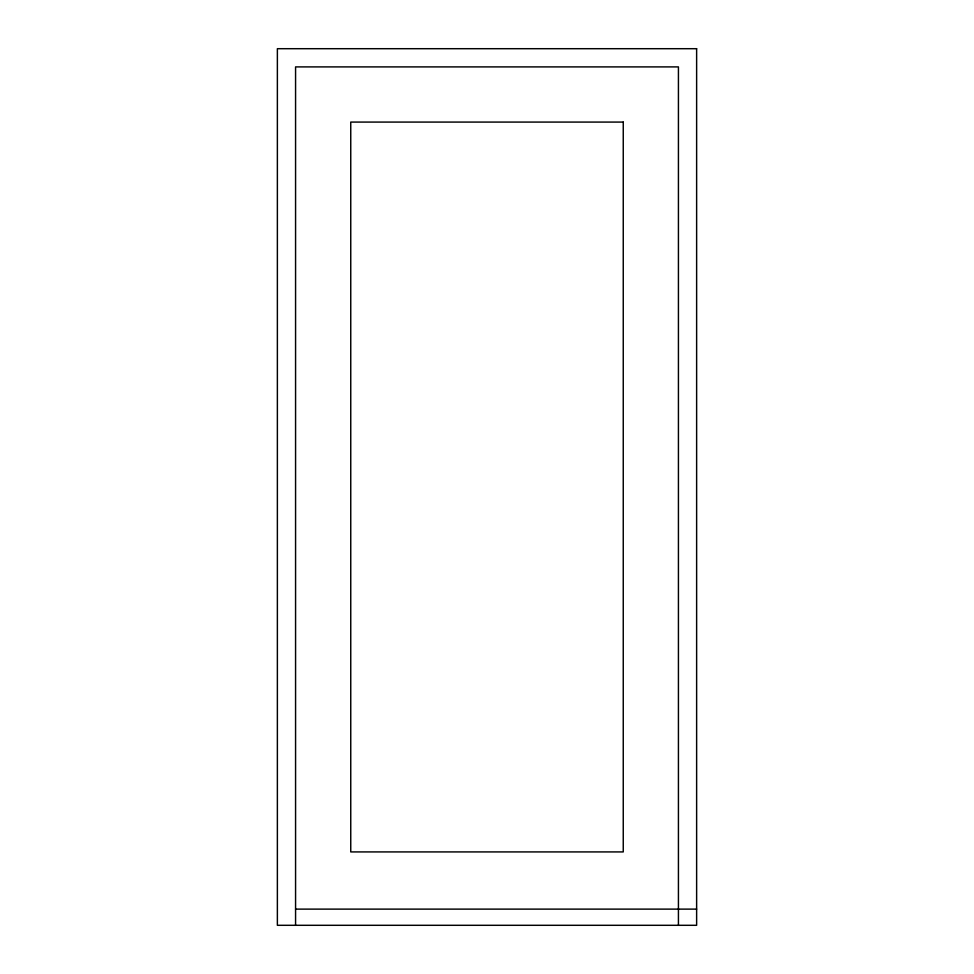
<?xml version="1.0" encoding="UTF-8"?>
<svg xmlns="http://www.w3.org/2000/svg" width="974" height="974" viewBox="0 0 974 974"><rect width="100%" height="100%" fill="white"/><g stroke="black" fill="none" stroke-linecap="round" stroke-linejoin="round"><path stroke-width="1.46" d="M295.572 909.119L696.629 909.119M678.428 925.3L678.428 66.902L295.572 66.902L295.572 925.3M696.629 48.7L277.371 48.7L277.371 925.3L696.629 925.3L696.629 48.7M623.25 122.079L350.75 122.079L350.75 851.921L623.25 851.921L623.25 122.079"/></g></svg>
